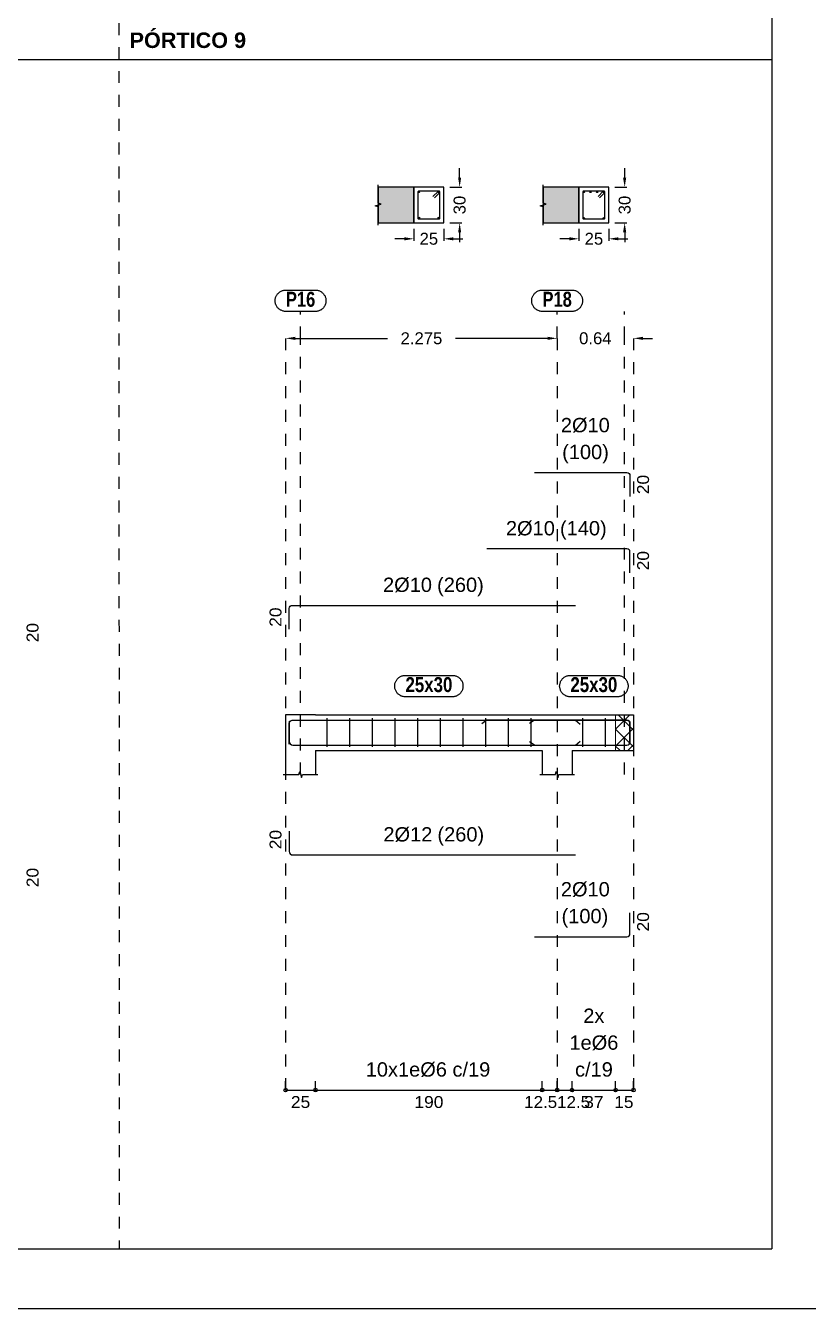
# Model space of a CAD drawing. Extents: x 2455 to 9764, y -806 to 181.
# Drawn here: x 5034.64 to 5041.19, y -582.59 to -571.84 of the extents above; entities that cross this region are included whole.
import ezdxf
from ezdxf.enums import TextEntityAlignment as Align

# ---------------------------------------------------------------- set-up
doc = ezdxf.new("R2010")
doc.units = 0
doc.header["$LTSCALE"] = 0.2
doc.header["$MEASUREMENT"] = 0
doc.linetypes.add('CYPE_RAYAPUNTO', pattern=[0.4125, 0.2025, -0.105, 0, -0.105])
doc.linetypes.add('PUNTOS2', pattern=[0.125, 0, -0.125])
doc.layers.add('01_cartela', color=6, linetype='CONTINUOUS', plot=False)
for name, color, linetype in [('01_cotas', 4, 'CONTINUOUS'), ('01_parcela', 7, 'CONTINUOUS'), ('01_primera', 5, 'CONTINUOUS'), ('01_texto cartela', 4, 'CONTINUOUS'), ('ALZ_CONT_NUDOS', 5, 'CONTINUOUS'), ('ALZ_CONT_VIG_HORMIGON', 5, 'CONTINUOUS'), ('ALZ_COT_COT_LIN_APOYOS', 120, 'CYPE_RAYAPUNTO'), ('ALZ_REF_REF_REFERENCIA', 3, 'CONTINUOUS'), ('ALZ_REF_TEXTO_REF_NOMBRE', 3, 'CONTINUOUS'), ('ARM_LONGITUDINAL_Ø10', 4, 'CONTINUOUS'), ('ARM_LONGITUDINAL_Ø12', 4, 'CONTINUOUS'), ('ARM_TRANSVERSAL_Ø6', 4, 'CONTINUOUS'), ('SEC_CONT_FORJADOS_SECCION', 8, 'CONTINUOUS'), ('SEC_CONT_VIG_HORMIGON_SECCION', 2, 'CONTINUOUS'), ('UNI_CORTANTES', 3, 'CONTINUOUS')]:
    doc.layers.add(name, color=color, linetype=linetype)
doc.layers.add('VIG_CARAS', color=5, linetype='CONTINUOUS', lineweight=9)
doc.styles.add('BERNARDO', font='GOTHICB.TTF')
doc.styles.add('CYPETXT_0.15', font='arial.ttf', dxfattribs={"height": 0.1})
doc.styles.add('Estilo1', font='swissel.ttf')
doc.styles.add('NIEVES2', font='sanss___.ttf')
doc.styles.add('NIEVES3', font='swisseb.ttf')
doc.styles.add('ROMANS', font='romans')
doc.dimstyles.new('DECIMAL-50', dxfattribs={"dimtxt": 0.08, "dimasz": 0.15, "dimexe": 0.05, "dimexo": 0.05, "dimgap": 0.09, "dimtad": 0, "dimzin": 0, "dimdsep": 46, "dimtxsty": 'ROMANS', "dimblk": 'DOTSMALL', "dimcen": 0.09, "dimclrt": 7, "dimadec": 0, "dimazin": 0, "dimtfac": 1.38, "dimtix": 1, "dimtofl": 0, "dimtmove": 2, "dimatfit": 3, "dimldrblk": 'OBLIQUE', "dimfxl": 1, "dimtolj": 1, "dimtzin": 0, "dimarcsym": 0})

# ---------------------------------------------------------------- blocks, each defined once
blk = doc.blocks.new('*D904')
at = {"layer": '01_cotas', "color": 0, "linetype": 'PUNTOS2', "lineweight": -2, "transparency": 16777216}
for p, q in [((5037.89, -573.541), (5037.89, -573.674)), ((5038.14, -573.541), (5038.14, -573.674))]:
    blk.add_line(p, q, dxfattribs=at)
at = {"layer": '01_cotas', "color": 0, "lineweight": -2, "transparency": 16777216}
for p, q in [((5037.81, -573.624), (5037.73, -573.624)), ((5038.22, -573.624), (5038.3, -573.624))]:
    blk.add_line(p, q, dxfattribs=at)
at = {"layer": '01_cotas', "color": 0, "transparency": 16777216}
for points in [[(5037.81, -573.611), (5037.81, -573.637), (5037.89, -573.624)], [(5038.22, -573.611), (5038.22, -573.637), (5038.14, -573.624)]]:
    blk.add_solid(points, dxfattribs=at)
at = {"layer": '01_cotas', "color": 5, "transparency": 16777216, "insert": (5038.015, -573.624), "char_height": 0.1, "attachment_point": 5, "style": 'Estilo1'}
blk.add_mtext('\\A1;25', dxfattribs=at)
blk = doc.blocks.new('*D905')
at = {"layer": '01_cotas', "color": 0, "lineweight": -2, "transparency": 16777216}
for p, q in [((5038.273, -573.111), (5038.273, -573.031)), ((5038.273, -573.571), (5038.273, -573.651))]:
    blk.add_line(p, q, dxfattribs=at)
at = {"layer": '01_cotas', "color": 0, "linetype": 'PUNTOS2', "lineweight": -2, "transparency": 16777216}
for p, q in [((5038.19, -573.191), (5038.323, -573.191)), ((5038.19, -573.491), (5038.323, -573.491))]:
    blk.add_line(p, q, dxfattribs=at)
at = {"layer": '01_cotas', "color": 0, "transparency": 16777216}
for points in [[(5038.26, -573.111), (5038.286, -573.111), (5038.273, -573.191)], [(5038.26, -573.571), (5038.286, -573.571), (5038.273, -573.491)]]:
    blk.add_solid(points, dxfattribs=at)
at = {"layer": '01_cotas', "color": 5, "transparency": 16777216, "insert": (5038.273, -573.341), "char_height": 0.1, "attachment_point": 5, "rotation": 90, "style": 'Estilo1'}
blk.add_mtext('\\A1;30', dxfattribs=at)
blk = doc.blocks.new('*D906')
at = {"layer": '01_cotas', "color": 0, "linetype": 'PUNTOS2', "lineweight": -2, "transparency": 16777216}
for p, q in [((5039.273, -573.541), (5039.273, -573.674)), ((5039.523, -573.541), (5039.523, -573.674))]:
    blk.add_line(p, q, dxfattribs=at)
at = {"layer": '01_cotas', "color": 0, "lineweight": -2, "transparency": 16777216}
for p, q in [((5039.193, -573.624), (5039.113, -573.624)), ((5039.603, -573.624), (5039.683, -573.624))]:
    blk.add_line(p, q, dxfattribs=at)
at = {"layer": '01_cotas', "color": 0, "transparency": 16777216}
for points in [[(5039.193, -573.611), (5039.193, -573.637), (5039.273, -573.624)], [(5039.603, -573.611), (5039.603, -573.637), (5039.523, -573.624)]]:
    blk.add_solid(points, dxfattribs=at)
at = {"layer": '01_cotas', "color": 5, "transparency": 16777216, "insert": (5039.398, -573.624), "char_height": 0.1, "attachment_point": 5, "style": 'Estilo1'}
blk.add_mtext('\\A1;25', dxfattribs=at)
blk = doc.blocks.new('*D907')
at = {"layer": '01_cotas', "color": 0, "lineweight": -2, "transparency": 16777216}
for p, q in [((5039.656, -573.111), (5039.656, -573.031)), ((5039.656, -573.571), (5039.656, -573.651))]:
    blk.add_line(p, q, dxfattribs=at)
at = {"layer": '01_cotas', "color": 0, "linetype": 'PUNTOS2', "lineweight": -2, "transparency": 16777216}
for p, q in [((5039.573, -573.191), (5039.706, -573.191)), ((5039.573, -573.491), (5039.706, -573.491))]:
    blk.add_line(p, q, dxfattribs=at)
at = {"layer": '01_cotas', "color": 0, "transparency": 16777216}
for points in [[(5039.642, -573.111), (5039.669, -573.111), (5039.656, -573.191)], [(5039.642, -573.571), (5039.669, -573.571), (5039.656, -573.491)]]:
    blk.add_solid(points, dxfattribs=at)
at = {"layer": '01_cotas', "color": 5, "transparency": 16777216, "insert": (5039.656, -573.341), "char_height": 0.1, "attachment_point": 5, "rotation": 90, "style": 'Estilo1'}
blk.add_mtext('\\A1;30', dxfattribs=at)
blk = doc.blocks.new('*D908')
at = {"layer": '01_cotas', "color": 0, "lineweight": -2, "transparency": 16777216}
for p, q in [((5036.895, -574.458), (5037.668, -574.458)), ((5039.01, -574.458), (5038.238, -574.458))]:
    blk.add_line(p, q, dxfattribs=at)
at = {"layer": '01_cotas', "color": 0, "transparency": 16777216}
for points in [[(5036.895, -574.445), (5036.895, -574.471), (5036.815, -574.458)], [(5039.01, -574.445), (5039.01, -574.471), (5039.09, -574.458)]]:
    blk.add_solid(points, dxfattribs=at)
at = {"layer": '01_cotas', "color": 5, "transparency": 16777216, "insert": (5037.953, -574.458), "char_height": 0.1, "attachment_point": 5, "style": 'Estilo1'}
blk.add_mtext('\\A1;2.275', dxfattribs=at)
blk = doc.blocks.new('*D909')
at = {"layer": '01_cotas', "color": 0, "lineweight": -2, "transparency": 16777216}
for p, q in [((5039.01, -574.458), (5038.93, -574.458)), ((5039.81, -574.458), (5039.89, -574.458))]:
    blk.add_line(p, q, dxfattribs=at)
at = {"layer": '01_cotas', "color": 0, "transparency": 16777216}
for points in [[(5039.01, -574.445), (5039.01, -574.471), (5039.09, -574.458)], [(5039.81, -574.445), (5039.81, -574.471), (5039.73, -574.458)]]:
    blk.add_solid(points, dxfattribs=at)
at = {"layer": '01_cotas', "color": 5, "transparency": 16777216, "insert": (5039.41, -574.458), "char_height": 0.1, "attachment_point": 5, "style": 'Estilo1'}
blk.add_mtext('\\A1;0.64', dxfattribs=at)

msp = doc.modelspace()

# ---------------------------------------------------------------- hatches: boundary and pattern name
at = {"layer": 'SEC_CONT_FORJADOS_SECCION', "true_color": 0xdad7d3}
for points in [[(5037.59, -573.491), (5037.89, -573.491), (5037.89, -573.191), (5037.59, -573.191)], [(5038.973, -573.491), (5039.273, -573.491), (5039.273, -573.191), (5038.973, -573.191)]]:
    msp.add_hatch(color=254, dxfattribs=at).paths.add_polyline_path(points)

# ---------------------------------------------------------------- linework, layer by layer
at = {"layer": '01_cartela', "color": 3}
msp.add_lwpolyline([(5025.021, -561.051), (5025.021, -582.586), (5055.659, -582.586), (5055.659, -561.051)], close=True, dxfattribs=at)
at = {"layer": '01_parcela', "color": 7, "ltscale": 2.5}
for p in [(5040.889, -561.551), (5025.521, -582.086)]:
    msp.add_line(p, (5040.889, -582.086), dxfattribs=at)
at = {"layer": '01_primera', "ltscale": 2.5}
msp.add_line((5025.52, -572.121), (5040.889, -572.121), dxfattribs=at)
at = {"layer": 'ALZ_CONT_NUDOS', "lineweight": 0}
for p, q in [((5039.58, -577.732), (5039.7, -577.612)), ((5039.73, -577.741), (5039.601, -577.612)), ((5039.58, -577.874), (5039.73, -577.724)), ((5039.73, -577.882), (5039.58, -577.732)), ((5039.618, -577.912), (5039.58, -577.874)), ((5039.683, -577.912), (5039.73, -577.865))]:
    msp.add_line(p, q, dxfattribs=at)
at = {"layer": 'ALZ_CONT_NUDOS'}
for p, q in [((5039.73, -577.612), (5039.73, -577.912)), ((5036.815, -577.912), (5036.815, -578.112)), ((5037.065, -577.912), (5037.065, -578.112)), ((5038.965, -577.912), (5038.965, -578.112)), ((5039.215, -577.912), (5039.215, -578.112))]:
    msp.add_line(p, q, dxfattribs=at)
for points in [[(5037.065, -577.612), (5036.815, -577.612), (5036.815, -577.912)], [(5038.965, -577.612), (5039.215, -577.612)], [(5039.58, -577.612), (5039.73, -577.612)], [(5039.58, -577.912), (5039.73, -577.912)], [(5036.795, -578.112), (5036.925, -578.112), (5036.933, -578.087), (5036.948, -578.137), (5036.955, -578.112), (5037.085, -578.112)], [(5038.945, -578.112), (5039.075, -578.112), (5039.083, -578.087), (5039.098, -578.137), (5039.105, -578.112), (5039.235, -578.112)]]:
    msp.add_lwpolyline(points, dxfattribs=at)
at = {"layer": 'ALZ_CONT_NUDOS', "lineweight": 0}
msp.add_lwpolyline([(5039.58, -577.612), (5039.58, -577.912), (5039.73, -577.912), (5039.73, -577.612), (5039.58, -577.612)], close=True, dxfattribs=at)
at = {"layer": 'ALZ_CONT_VIG_HORMIGON'}
for p, q in [((5037.065, -577.612), (5038.965, -577.612)), ((5039.215, -577.612), (5039.58, -577.612)), ((5037.065, -577.912), (5038.965, -577.912)), ((5039.215, -577.912), (5039.58, -577.912))]:
    msp.add_line(p, q, dxfattribs=at)
at = {"layer": 'ALZ_COT_COT_LIN_APOYOS'}
for p, q in [((5035.418, -571.818), (5035.419, -582.086)), ((5036.94, -574.458), (5036.94, -574.233)), ((5039.09, -574.458), (5039.09, -574.233)), ((5039.655, -574.458), (5039.655, -574.233)), ((5036.815, -574.458), (5036.815, -580.757)), ((5036.94, -578.112), (5036.94, -574.458)), ((5039.09, -574.458), (5039.09, -580.757)), ((5039.655, -578.112), (5039.655, -574.458)), ((5039.73, -574.458), (5039.73, -580.757))]:
    msp.add_line(p, q, dxfattribs=at)
at = {"layer": 'ALZ_REF_REF_REFERENCIA'}
for points in [[(5037.063, -574.053), (5037.069, -574.053), (5037.075, -574.054), (5037.081, -574.055), (5037.087, -574.056), (5037.093, -574.058), (5037.098, -574.06), (5037.104, -574.063), (5037.109, -574.066), (5037.114, -574.069), (5037.119, -574.073), (5037.123, -574.076), (5037.128, -574.081), (5037.132, -574.085), (5037.135, -574.09), (5037.139, -574.095), (5037.142, -574.1), (5037.145, -574.105), (5037.147, -574.111), (5037.149, -574.116), (5037.151, -574.122), (5037.152, -574.128), (5037.153, -574.134), (5037.153, -574.14), (5037.153, -574.146), (5037.153, -574.152), (5037.152, -574.158), (5037.151, -574.164), (5037.149, -574.17), (5037.147, -574.176), (5037.145, -574.181), (5037.142, -574.186), (5037.139, -574.192), (5037.135, -574.197), (5037.132, -574.201), (5037.128, -574.206), (5037.123, -574.21), (5037.119, -574.214), (5037.114, -574.217), (5037.109, -574.221), (5037.104, -574.223), (5037.098, -574.226), (5037.093, -574.228), (5037.087, -574.23), (5037.081, -574.231), (5037.075, -574.232), (5037.069, -574.233), (5037.063, -574.233), (5036.817, -574.233), (5036.811, -574.233), (5036.805, -574.232), (5036.799, -574.231), (5036.793, -574.23), (5036.788, -574.228), (5036.782, -574.226), (5036.776, -574.223), (5036.771, -574.221), (5036.766, -574.217), (5036.761, -574.214), (5036.757, -574.21), (5036.752, -574.206), (5036.748, -574.201), (5036.745, -574.197), (5036.741, -574.192), (5036.738, -574.186), (5036.735, -574.181), (5036.733, -574.176), (5036.731, -574.17), (5036.729, -574.164), (5036.728, -574.158), (5036.727, -574.152), (5036.727, -574.146), (5036.727, -574.14), (5036.727, -574.134), (5036.728, -574.128), (5036.729, -574.122), (5036.731, -574.116), (5036.733, -574.111), (5036.735, -574.105), (5036.738, -574.1), (5036.741, -574.095), (5036.745, -574.09), (5036.748, -574.085), (5036.752, -574.081), (5036.757, -574.076), (5036.761, -574.073), (5036.766, -574.069), (5036.771, -574.066), (5036.776, -574.063), (5036.782, -574.06), (5036.788, -574.058), (5036.793, -574.056), (5036.799, -574.055), (5036.805, -574.054), (5036.811, -574.053), (5036.817, -574.053), (5037.063, -574.053)], [(5039.213, -574.053), (5039.219, -574.053), (5039.225, -574.054), (5039.231, -574.055), (5039.237, -574.056), (5039.243, -574.058), (5039.248, -574.06), (5039.254, -574.063), (5039.259, -574.066), (5039.264, -574.069), (5039.269, -574.073), (5039.273, -574.076), (5039.278, -574.081), (5039.282, -574.085), (5039.285, -574.09), (5039.289, -574.095), (5039.292, -574.1), (5039.295, -574.105), (5039.297, -574.111), (5039.299, -574.116), (5039.301, -574.122), (5039.302, -574.128), (5039.303, -574.134), (5039.303, -574.14), (5039.303, -574.146), (5039.303, -574.152), (5039.302, -574.158), (5039.301, -574.164), (5039.299, -574.17), (5039.297, -574.176), (5039.295, -574.181), (5039.292, -574.186), (5039.289, -574.192), (5039.285, -574.197), (5039.282, -574.201), (5039.278, -574.206), (5039.273, -574.21), (5039.269, -574.214), (5039.264, -574.217), (5039.259, -574.221), (5039.254, -574.223), (5039.248, -574.226), (5039.243, -574.228), (5039.237, -574.23), (5039.231, -574.231), (5039.225, -574.232), (5039.219, -574.233), (5039.213, -574.233), (5038.967, -574.233), (5038.961, -574.233), (5038.955, -574.232), (5038.949, -574.231), (5038.943, -574.23), (5038.938, -574.228), (5038.932, -574.226), (5038.926, -574.223), (5038.921, -574.221), (5038.916, -574.217), (5038.911, -574.214), (5038.907, -574.21), (5038.902, -574.206), (5038.898, -574.201), (5038.895, -574.197), (5038.891, -574.192), (5038.888, -574.186), (5038.885, -574.181), (5038.883, -574.176), (5038.881, -574.17), (5038.879, -574.164), (5038.878, -574.158), (5038.877, -574.152), (5038.877, -574.146), (5038.877, -574.14), (5038.877, -574.134), (5038.878, -574.128), (5038.879, -574.122), (5038.881, -574.116), (5038.883, -574.111), (5038.885, -574.105), (5038.888, -574.1), (5038.891, -574.095), (5038.895, -574.09), (5038.898, -574.085), (5038.902, -574.081), (5038.907, -574.076), (5038.911, -574.073), (5038.916, -574.069), (5038.921, -574.066), (5038.926, -574.063), (5038.932, -574.06), (5038.938, -574.058), (5038.943, -574.056), (5038.949, -574.055), (5038.955, -574.054), (5038.961, -574.053), (5038.967, -574.053), (5039.213, -574.053)]]:
    msp.add_lwpolyline(points, close=True, dxfattribs=at)
at = {"layer": 'ALZ_REF_TEXTO_REF_NOMBRE', "color": 5}
for points in [[(5038.212, -577.282), (5038.218, -577.282), (5038.224, -577.283), (5038.229, -577.284), (5038.235, -577.285), (5038.241, -577.287), (5038.247, -577.289), (5038.252, -577.292), (5038.257, -577.295), (5038.262, -577.298), (5038.267, -577.301), (5038.272, -577.305), (5038.276, -577.309), (5038.28, -577.314), (5038.284, -577.319), (5038.287, -577.324), (5038.29, -577.329), (5038.293, -577.334), (5038.296, -577.34), (5038.297, -577.345), (5038.299, -577.351), (5038.3, -577.357), (5038.301, -577.363), (5038.301, -577.369), (5038.301, -577.375), (5038.301, -577.381), (5038.3, -577.387), (5038.299, -577.393), (5038.297, -577.399), (5038.296, -577.404), (5038.293, -577.41), (5038.29, -577.415), (5038.287, -577.42), (5038.284, -577.425), (5038.28, -577.43), (5038.276, -577.435), (5038.272, -577.439), (5038.267, -577.443), (5038.262, -577.446), (5038.257, -577.449), (5038.252, -577.452), (5038.247, -577.455), (5038.241, -577.457), (5038.235, -577.459), (5038.229, -577.46), (5038.224, -577.461), (5038.218, -577.462), (5038.212, -577.462), (5037.819, -577.462), (5037.813, -577.462), (5037.807, -577.461), (5037.801, -577.46), (5037.795, -577.459), (5037.789, -577.457), (5037.783, -577.455), (5037.778, -577.452), (5037.773, -577.449), (5037.768, -577.446), (5037.763, -577.443), (5037.758, -577.439), (5037.754, -577.435), (5037.75, -577.43), (5037.746, -577.425), (5037.743, -577.42), (5037.74, -577.415), (5037.737, -577.41), (5037.735, -577.404), (5037.733, -577.399), (5037.731, -577.393), (5037.73, -577.387), (5037.729, -577.381), (5037.729, -577.375), (5037.729, -577.369), (5037.729, -577.363), (5037.73, -577.357), (5037.731, -577.351), (5037.733, -577.345), (5037.735, -577.34), (5037.737, -577.334), (5037.74, -577.329), (5037.743, -577.324), (5037.746, -577.319), (5037.75, -577.314), (5037.754, -577.309), (5037.758, -577.305), (5037.763, -577.301), (5037.768, -577.298), (5037.773, -577.295), (5037.778, -577.292), (5037.783, -577.289), (5037.789, -577.287), (5037.795, -577.285), (5037.801, -577.284), (5037.807, -577.283), (5037.813, -577.282), (5037.819, -577.282), (5038.212, -577.282)], [(5039.594, -577.282), (5039.6, -577.282), (5039.606, -577.283), (5039.612, -577.284), (5039.618, -577.285), (5039.624, -577.287), (5039.629, -577.289), (5039.635, -577.292), (5039.64, -577.295), (5039.645, -577.298), (5039.65, -577.301), (5039.654, -577.305), (5039.659, -577.309), (5039.663, -577.314), (5039.667, -577.319), (5039.67, -577.324), (5039.673, -577.329), (5039.676, -577.334), (5039.678, -577.34), (5039.68, -577.345), (5039.682, -577.351), (5039.683, -577.357), (5039.684, -577.363), (5039.684, -577.369), (5039.684, -577.375), (5039.684, -577.381), (5039.683, -577.387), (5039.682, -577.393), (5039.68, -577.399), (5039.678, -577.404), (5039.676, -577.41), (5039.673, -577.415), (5039.67, -577.42), (5039.667, -577.425), (5039.663, -577.43), (5039.659, -577.435), (5039.654, -577.439), (5039.65, -577.443), (5039.645, -577.446), (5039.64, -577.449), (5039.635, -577.452), (5039.629, -577.455), (5039.624, -577.457), (5039.618, -577.459), (5039.612, -577.46), (5039.606, -577.461), (5039.6, -577.462), (5039.594, -577.462), (5039.201, -577.462), (5039.195, -577.462), (5039.189, -577.461), (5039.183, -577.46), (5039.177, -577.459), (5039.172, -577.457), (5039.166, -577.455), (5039.16, -577.452), (5039.155, -577.449), (5039.15, -577.446), (5039.145, -577.443), (5039.141, -577.439), (5039.136, -577.435), (5039.132, -577.43), (5039.129, -577.425), (5039.125, -577.42), (5039.122, -577.415), (5039.119, -577.41), (5039.117, -577.404), (5039.115, -577.399), (5039.114, -577.393), (5039.112, -577.387), (5039.112, -577.381), (5039.111, -577.375), (5039.111, -577.369), (5039.112, -577.363), (5039.112, -577.357), (5039.114, -577.351), (5039.115, -577.345), (5039.117, -577.34), (5039.119, -577.334), (5039.122, -577.329), (5039.125, -577.324), (5039.129, -577.319), (5039.132, -577.314), (5039.136, -577.309), (5039.141, -577.305), (5039.145, -577.301), (5039.15, -577.298), (5039.155, -577.295), (5039.16, -577.292), (5039.166, -577.289), (5039.172, -577.287), (5039.177, -577.285), (5039.183, -577.284), (5039.189, -577.283), (5039.195, -577.282), (5039.201, -577.282), (5039.594, -577.282)]]:
    msp.add_lwpolyline(points, close=True, dxfattribs=at)
at = {"layer": 'ARM_LONGITUDINAL_Ø10'}
for p, q in [((5038.5, -577.658), (5038.459, -577.687)), ((5038.9, -577.658), (5038.857, -577.684)), ((5039.245, -577.658), (5039.283, -577.69)), ((5038.9, -577.866), (5038.857, -577.84))]:
    msp.add_line(p, q, dxfattribs=at)
for points in [[(5038.9, -575.583), (5039.675, -575.583), (5039.685, -575.585), (5039.693, -575.59), (5039.698, -575.599), (5039.7, -575.608), (5039.7, -575.783)], [(5039.7, -576.422), (5039.7, -576.247), (5039.698, -576.237), (5039.693, -576.229), (5039.685, -576.224), (5039.675, -576.222), (5038.5, -576.222)], [(5036.845, -576.896), (5036.845, -576.721), (5036.847, -576.711), (5036.852, -576.703), (5036.86, -576.697), (5036.87, -576.696), (5039.245, -576.696)], [(5036.845, -577.858), (5036.845, -577.683), (5036.847, -577.673), (5036.852, -577.665), (5036.86, -577.66), (5036.87, -577.658), (5039.245, -577.658)], [(5039.7, -577.858), (5039.7, -577.683), (5039.698, -577.673), (5039.693, -577.665), (5039.685, -577.66), (5039.675, -577.658), (5038.5, -577.658)], [(5038.9, -577.658), (5039.675, -577.658), (5039.685, -577.66), (5039.693, -577.665), (5039.698, -577.673), (5039.7, -577.683), (5039.7, -577.858)], [(5038.9, -577.866), (5039.675, -577.866), (5039.685, -577.864), (5039.693, -577.859), (5039.698, -577.851), (5039.7, -577.841), (5039.7, -577.666)], [(5038.9, -579.472), (5039.675, -579.472), (5039.685, -579.47), (5039.693, -579.465), (5039.698, -579.457), (5039.7, -579.447), (5039.7, -579.272)]]:
    msp.add_lwpolyline(points, dxfattribs=at)
for centre in [(5037.931, -573.232), (5038.099, -573.232), (5039.314, -573.232), (5039.37, -573.232), (5039.426, -573.232), (5039.482, -573.232), (5039.314, -573.45), (5039.482, -573.45)]:
    msp.add_circle(centre, 0.005, dxfattribs=at)
at = {"layer": 'ARM_LONGITUDINAL_Ø12'}
msp.add_line((5039.245, -577.866), (5039.283, -577.834), dxfattribs=at)
for points in [[(5036.845, -577.666), (5036.845, -577.836), (5036.847, -577.847), (5036.854, -577.857), (5036.864, -577.864), (5036.875, -577.866), (5039.245, -577.866)], [(5036.845, -578.587), (5036.845, -578.757), (5036.847, -578.768), (5036.854, -578.778), (5036.864, -578.785), (5036.875, -578.787), (5039.245, -578.787)]]:
    msp.add_lwpolyline(points, dxfattribs=at)
for centre in [(5037.932, -573.449), (5038.098, -573.449)]:
    msp.add_circle(centre, 0.006, dxfattribs=at)
at = {"layer": 'ARM_TRANSVERSAL_Ø6'}
for p, q in [((5037.16, -577.642), (5037.16, -577.882)), ((5037.35, -577.642), (5037.35, -577.882)), ((5037.54, -577.642), (5037.54, -577.882)), ((5037.73, -577.642), (5037.73, -577.882)), ((5037.92, -577.642), (5037.92, -577.882)), ((5038.11, -577.642), (5038.11, -577.882)), ((5038.3, -577.642), (5038.3, -577.882)), ((5038.49, -577.642), (5038.49, -577.882)), ((5038.68, -577.642), (5038.68, -577.882)), ((5038.87, -577.642), (5038.87, -577.882)), ((5039.303, -577.642), (5039.303, -577.882)), ((5039.493, -577.642), (5039.493, -577.882))]:
    msp.add_line(p, q, dxfattribs=at)
for points in [[(5038.062, -573.282), (5038.104, -573.24), (5038.106, -573.238), (5038.106, -573.237), (5038.107, -573.235), (5038.107, -573.233), (5038.107, -573.231), (5038.106, -573.23), (5038.106, -573.228), (5038.104, -573.227), (5038.103, -573.226), (5038.101, -573.225), (5038.1, -573.224), (5038.098, -573.224), (5037.932, -573.224), (5037.929, -573.225), (5037.926, -573.227), (5037.924, -573.23), (5037.923, -573.233), (5037.923, -573.449), (5037.924, -573.453), (5037.926, -573.456), (5037.929, -573.457), (5037.932, -573.458), (5038.098, -573.458), (5038.101, -573.457), (5038.104, -573.456), (5038.106, -573.453), (5038.107, -573.449), (5038.107, -573.233), (5038.107, -573.231), (5038.106, -573.23), (5038.106, -573.228), (5038.104, -573.227), (5038.103, -573.226), (5038.101, -573.225), (5038.1, -573.224), (5038.098, -573.224), (5038.096, -573.224), (5038.095, -573.225), (5038.093, -573.226), (5038.092, -573.227), (5038.049, -573.269)], [(5039.445, -573.28), (5039.487, -573.238), (5039.488, -573.237), (5039.489, -573.235), (5039.489, -573.234), (5039.49, -573.232), (5039.489, -573.231), (5039.489, -573.229), (5039.488, -573.228), (5039.487, -573.226), (5039.486, -573.226), (5039.485, -573.225), (5039.483, -573.224), (5039.482, -573.224), (5039.314, -573.224), (5039.31, -573.225), (5039.308, -573.226), (5039.306, -573.229), (5039.306, -573.232), (5039.306, -573.45), (5039.306, -573.453), (5039.308, -573.456), (5039.31, -573.458), (5039.314, -573.458), (5039.482, -573.458), (5039.485, -573.458), (5039.487, -573.456), (5039.489, -573.453), (5039.49, -573.45), (5039.49, -573.232), (5039.489, -573.231), (5039.489, -573.229), (5039.488, -573.228), (5039.487, -573.226), (5039.486, -573.226), (5039.485, -573.225), (5039.483, -573.224), (5039.482, -573.224), (5039.48, -573.224), (5039.478, -573.225), (5039.477, -573.226), (5039.476, -573.226), (5039.433, -573.269)]]:
    msp.add_lwpolyline(points, dxfattribs=at)
at = {"layer": 'SEC_CONT_FORJADOS_SECCION'}
for points in [[(5037.59, -573.511), (5037.59, -573.356), (5037.565, -573.349), (5037.615, -573.334), (5037.59, -573.326), (5037.59, -573.171)], [(5038.973, -573.511), (5038.973, -573.356), (5038.948, -573.349), (5038.998, -573.334), (5038.973, -573.326), (5038.973, -573.171)], [(5037.59, -573.491), (5037.89, -573.491), (5037.89, -573.191), (5037.59, -573.191)], [(5038.973, -573.491), (5039.273, -573.491), (5039.273, -573.191), (5038.973, -573.191)]]:
    msp.add_lwpolyline(points, dxfattribs=at)
at = {"layer": 'SEC_CONT_FORJADOS_SECCION', "color": 254, "true_color": 0xdad7d3}
for points in [[(5037.59, -573.491), (5037.89, -573.491), (5037.89, -573.191), (5037.59, -573.191)], [(5038.973, -573.491), (5039.273, -573.491), (5039.273, -573.191), (5038.973, -573.191)]]:
    msp.add_lwpolyline(points, close=True, dxfattribs=at)
at = {"layer": 'SEC_CONT_VIG_HORMIGON_SECCION'}
for points in [[(5038.14, -573.191), (5037.89, -573.191), (5037.89, -573.491), (5038.14, -573.491), (5038.14, -573.191)], [(5039.523, -573.191), (5039.273, -573.191), (5039.273, -573.491), (5039.523, -573.491), (5039.523, -573.191)]]:
    msp.add_lwpolyline(points, close=True, dxfattribs=at)
at = {"layer": 'UNI_CORTANTES', "color": 2}
for p, q in [((5036.815, -580.757), (5036.815, -580.682)), ((5037.065, -580.757), (5037.065, -580.682)), ((5038.965, -580.757), (5038.965, -580.682)), ((5039.09, -580.757), (5039.09, -580.682)), ((5039.215, -580.757), (5039.215, -580.682)), ((5039.58, -580.757), (5039.58, -580.682))]:
    msp.add_line(p, q, dxfattribs=at)
for points in [[(5036.815, -580.757), (5037.065, -580.757), (5037.065, -580.682)], [(5037.065, -580.757), (5038.965, -580.757), (5038.965, -580.682)], [(5038.965, -580.757), (5039.09, -580.757), (5039.09, -580.682)], [(5039.09, -580.757), (5039.215, -580.757), (5039.215, -580.682)], [(5039.215, -580.757), (5039.58, -580.757), (5039.58, -580.682)], [(5039.58, -580.757), (5039.73, -580.757), (5039.73, -580.682)]]:
    msp.add_lwpolyline(points, dxfattribs=at)
for centre in [(5036.815, -580.757), (5037.065, -580.757), (5037.065, -580.757), (5038.965, -580.757), (5038.965, -580.757), (5039.09, -580.757), (5039.09, -580.757), (5039.215, -580.757), (5039.215, -580.757), (5039.58, -580.757), (5039.58, -580.757), (5039.73, -580.757)]:
    msp.add_circle(centre, 0.015, dxfattribs=at)

# ---------------------------------------------------------------- texts
at = {"layer": '01_texto cartela', "color": 7, "style": 'NIEVES3'}
msp.add_text('PÓRTICO 9', height=0.1297, dxfattribs=at).set_placement((5035.507, -572.025))
at = {"layer": 'ALZ_REF_TEXTO_REF_NOMBRE', "color": 5, "style": 'BERNARDO'}
for s, width, p, p2 in [('P16', 0.841304, (5036.817, -574.193), (5037.063, -574.193)), ('P18', 0.841304, (5038.967, -574.193), (5039.213, -574.193)), ('25x30', 0.806421, (5037.819, -577.422), (5038.212, -577.422)), ('25x30', 0.806421, (5039.201, -577.422), (5039.594, -577.422))]:
    msp.add_text(s, height=0.125, dxfattribs=dict(at, width=width)).set_placement(p, p2, align=Align.FIT)
at = {"layer": 'UNI_CORTANTES', "color": 4, "style": 'CYPETXT_0.15', "width": 1.042546}
for p, p2 in [((5039.86, -575.764), (5039.86, -575.602)), ((5039.86, -576.402), (5039.86, -576.24)), ((5036.78, -576.875), (5036.78, -576.713)), ((5034.744, -577.005), (5034.744, -576.843)), ((5036.78, -578.739), (5036.78, -578.577)), ((5034.744, -579.057), (5034.744, -578.895)), ((5039.86, -579.428), (5039.86, -579.266))]:
    msp.add_text('20', height=0.1, rotation=90, dxfattribs=at).set_placement(p, p2, align=Align.FIT)
at = {"layer": 'UNI_CORTANTES', "color": 2, "style": 'CYPETXT_0.15'}
for s, width, p, p2 in [('25', 1.042546, (5036.859, -580.907), (5037.021, -580.907)), ('190', 1.042546, (5037.894, -580.907), (5038.137, -580.907)), ('12.5', 1.015093, (5038.814, -580.907), (5039.09, -580.907)), ('12.5', 1.015093, (5039.09, -580.907), (5039.366, -580.907)), ('37', 1.042546, (5039.317, -580.907), (5039.479, -580.907)), ('15', 1.042546, (5039.568, -580.907), (5039.73, -580.907))]:
    msp.add_text(s, height=0.1, dxfattribs=dict(at, width=width)).set_placement(p, p2, align=Align.FIT)
at = {"layer": 'VIG_CARAS', "color": 5, "style": 'NIEVES2'}
for s, p in [('2%%c10', (5039.121, -575.281)), ('(100)', (5039.132, -575.506)), ('2%%c10', (5038.661, -576.145)), ('(140)', (5039.114, -576.145)), ('2%%c10', (5037.631, -576.619)), ('(260)', (5038.084, -576.619)), ('2%%c12', (5037.634, -578.71)), ('(260)', (5038.087, -578.71)), ('2%%c10', (5039.121, -579.17)), ('(100)', (5039.127, -579.395))]:
    msp.add_text(s, height=0.12, dxfattribs=at).set_placement(p, align=Align.BOTTOM_LEFT)
at = {"layer": 'VIG_CARAS', "color": 4, "style": 'NIEVES2'}
for s, p in [('2x', (5039.309, -580.23)), ('1e%%c6', (5039.193, -580.455)), ('10x1e%%c6 c/19', (5037.486, -580.68)), ('c/19', (5039.24, -580.68))]:
    msp.add_text(s, height=0.12, dxfattribs=at).set_placement(p, align=Align.BOTTOM_LEFT)

# ---------------------------------------------------------------- dimensions: what is measured, and where the dimension line sits
at = {"layer": '01_cotas', "color": 2}
for p1, p2, distance, text, picture, middle in [((5038.14, -573.491), (5038.14, -573.191), -0.133, '30', '*D905', (5038.273, -573.341)), ((5039.523, -573.491), (5039.523, -573.191), -0.133, '30', '*D907', (5039.656, -573.341)), ((5037.89, -573.491), (5038.14, -573.491), -0.133, '25', '*D904', (5038.015, -573.624)), ((5039.273, -573.491), (5039.523, -573.491), -0.133, '25', '*D906', (5039.398, -573.624)), ((5039.09, -574.458), (5036.815, -574.458), 0, '2.275', '*D908', (5037.953, -574.458)), ((5039.73, -574.458), (5039.09, -574.458), 0, '0.64', '*D909', (5039.41, -574.458))]:
    dim = msp.add_aligned_dim(p1=p1, p2=p2, distance=distance, text=text, dimstyle='DECIMAL-50', override={"dimtxt": 0.1, "dimasz": 0.08, "dimtxsty": 'Estilo1', "dimsah": 1, "dimclrt": 5, "dimfxl": 0.09, "dimarcsym": 2}, dxfattribs=at)
    dim.commit()
    dim.dimension.update_dxf_attribs({"geometry": picture, "text_midpoint": middle})

doc.saveas('drawing.dxf')
